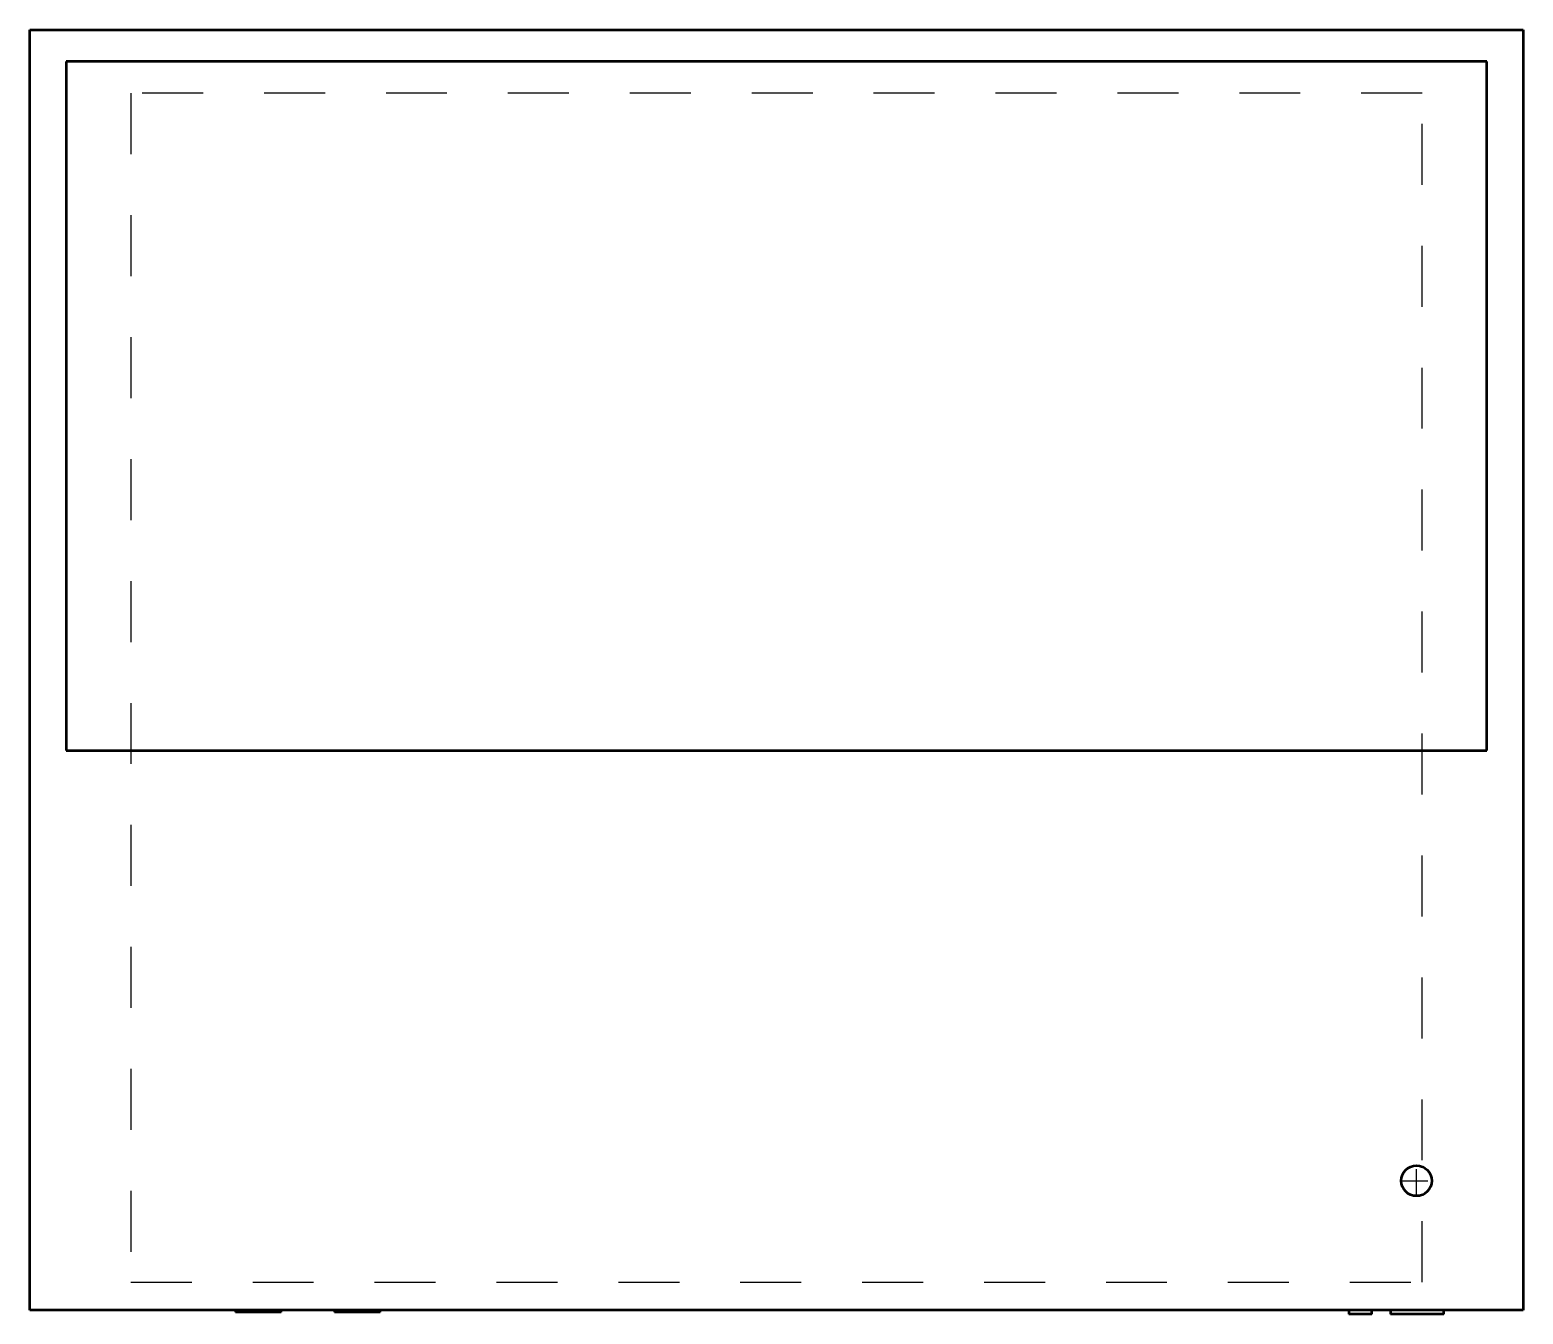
# Model space of a CAD drawing. Header units: inches. Extents: x -12.2 to 12.3, y -10.6 to 10.5.
import ezdxf

# ---------------------------------------------------------------- set-up
doc = ezdxf.new("R2010")
doc.units = ezdxf.units.IN
doc.header["$MEASUREMENT"] = 0
doc.linetypes.add('Center', pattern=[1.5, 0.45, -0.5, 0.05, -0.5])
doc.linetypes.add('Dashed', pattern=[2, 1, -1])
for name, color, linetype, lineweight in [('AM_0', 7, 'Continuous', 50), ('AM_7', 7, 'Center', 25), ('AM_9', 6, 'Dashed', 25)]:
    doc.layers.add(name, color=color, linetype=linetype, lineweight=lineweight)

# ---------------------------------------------------------------- blocks, each defined once
blk = doc.blocks.new('1_DFVE48DP1400_PART8_0_in_DFVE48DP1400_4')
at = {"layer": 'AM_0'}
for p, q in [((11.65625, 9.98), (-11.65625, 9.98)), ((-11.65625, 9.98), (-11.65625, -1.32)), ((11.65625, -1.32), (11.65625, 9.98)), ((-11.65625, -1.32), (11.65625, -1.32))]:
    blk.add_line(p, q, dxfattribs=at)
blk = doc.blocks.new('2_DFVE48DP1400_PART7_0_in_DFVE48DP1400_4')
at = {"layer": 'AM_9'}
for p, q in [((-10.59375, 9.46), (-10.59375, -10.04)), ((10.59375, 9.46), (-10.59375, 9.46)), ((10.59375, -10.04), (10.59375, 9.46)), ((-10.59375, -10.04), (10.59375, -10.04))]:
    blk.add_line(p, q, dxfattribs=at)
blk = doc.blocks.new('3_DFVE48DP1400_PART6_0_in_DFVE48DP1400_4')
at = {"layer": 'AM_0'}
blk.add_circle((10.5, -8.375), 0.25, dxfattribs=at)
at = {"layer": 'AM_7'}
for p, q in [((10.5, -8.6375), (10.5, -8.1125)), ((10.2375, -8.375), (10.7625, -8.375))]:
    blk.add_line(p, q, dxfattribs=at)
blk = doc.blocks.new('4_DFVE48DP1400_PART5_0_in_DFVE48DP1400_4')
at = {"layer": 'AM_0'}
for p, q in [((10.0725, -10.5), (10.0725, -10.5625)), ((10.9475, -10.5625), (10.9475, -10.5)), ((10.9475, -10.5625), (10.0725, -10.5625))]:
    blk.add_line(p, q, dxfattribs=at)
blk = doc.blocks.new('5_DFVE48DP1400_PART4_0_in_DFVE48DP1400_4')
at = {"layer": 'AM_0'}
for p, q in [((9.3925, -10.5), (9.3925, -10.5625)), ((9.7675, -10.5625), (9.7675, -10.5)), ((9.7675, -10.5625), (9.3925, -10.5625))]:
    blk.add_line(p, q, dxfattribs=at)
blk = doc.blocks.new('6_DFVE48DP1400_PART3_0_in_DFVE48DP1400_4')
at = {"layer": 'AM_0'}
for p, q in [((-8.875, -10.5), (-8.875, -10.53125)), ((-8.125, -10.53125), (-8.875, -10.53125)), ((-8.125, -10.53125), (-8.125, -10.5))]:
    blk.add_line(p, q, dxfattribs=at)
blk = doc.blocks.new('7_DFVE48DP1400_PART2_0_in_DFVE48DP1400_4')
at = {"layer": 'AM_0'}
for p, q in [((-7.25, -10.5), (-7.25, -10.53125)), ((-6.5, -10.53125), (-7.25, -10.53125)), ((-6.5, -10.53125), (-6.5, -10.5))]:
    blk.add_line(p, q, dxfattribs=at)
blk = doc.blocks.new('8_DFVE48DP1400_PART1_0_in_DFVE48DP1400_4')
at = {"layer": 'AM_0'}
for p, q in [((-12.25, -10.5), (-12.25, 10.5)), ((-12.25, 10.5), (12.25, 10.5)), ((12.25, 10.5), (12.25, -10.5)), ((-11.65625, 9.98), (-11.65625, -1.32)), ((11.65625, 9.98), (-11.65625, 9.98)), ((11.65625, -1.32), (11.65625, 9.98)), ((-11.65625, -1.32), (11.65625, -1.32)), ((12.25, -10.5), (-12.25, -10.5))]:
    blk.add_line(p, q, dxfattribs=at)

msp = doc.modelspace()

# ---------------------------------------------------------------- block references
for name in ['8_DFVE48DP1400_PART1_0_in_DFVE48DP1400_4', '1_DFVE48DP1400_PART8_0_in_DFVE48DP1400_4', '2_DFVE48DP1400_PART7_0_in_DFVE48DP1400_4', '3_DFVE48DP1400_PART6_0_in_DFVE48DP1400_4', '6_DFVE48DP1400_PART3_0_in_DFVE48DP1400_4', '7_DFVE48DP1400_PART2_0_in_DFVE48DP1400_4', '5_DFVE48DP1400_PART4_0_in_DFVE48DP1400_4', '4_DFVE48DP1400_PART5_0_in_DFVE48DP1400_4']:
    msp.add_blockref(name, (0, 0))

doc.saveas('drawing.dxf')
